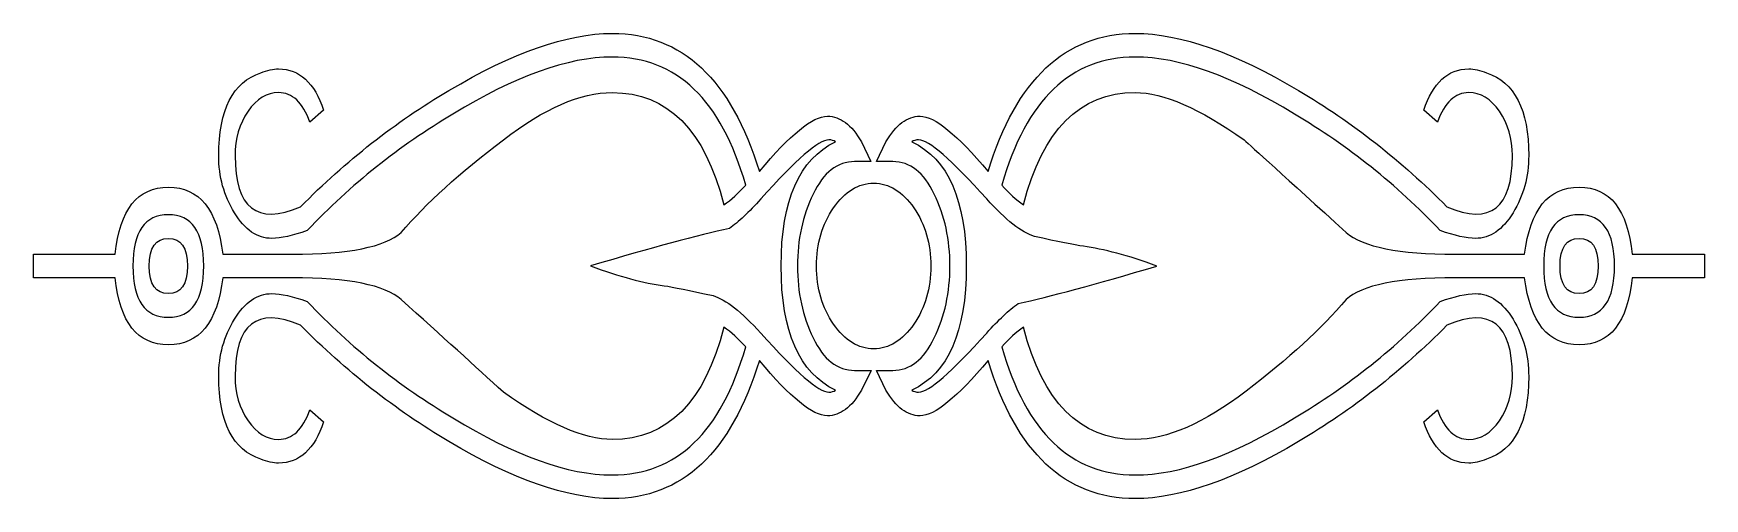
# Model space of a CAD drawing. Header units: centimetres. Extents: x -10.4 to 10.4, y -2.9 to 2.9.
import ezdxf

# ---------------------------------------------------------------- set-up
doc = ezdxf.new("R2010")
doc.units = ezdxf.units.CM
doc.header["$MEASUREMENT"] = 0
doc.layers.add('Camada 1', color=7, linetype='Continuous')

msp = doc.modelspace()

# ---------------------------------------------------------------- linework, layer by layer
at = {"layer": 'Camada 1'}
for points, knots in [([(-0.69406, -0.89325), (-0.82381, -0.62404), (-0.88858, -0.32654), (-0.88858, 0.00001), (-0.88858, 0.00001), (-0.88858, 0.32616), (-0.82381, 0.62406), (-0.69406, 0.89324), (-0.69406, 0.89324), (-0.56455, 1.16248), (-0.39254, 1.29705), (-0.17818, 1.29705), (-0.17818, 1.29705), (-0.17818, 1.29705), (0.02482, 1.29705), (0.02482, 1.29705), (0.02482, 1.29705), (0.02482, 1.29705), (-0.09358, 1.54179), (-0.09358, 1.54179), (-0.09358, 1.54179), (-0.21783, 1.75364), (-0.35867, 1.85993), (-0.51644, 1.85993), (-0.51644, 1.85993), (-0.69697, 1.85993), (-0.97896, 1.63125), (-1.36213, 1.17471), (-1.36213, 1.17471), (-1.7118, 2.31647), (-2.32069, 2.88776), (-3.18889, 2.88776), (-3.18889, 2.88776), (-3.75288, 2.88776), (-4.42942, 2.65106), (-5.21856, 2.17807), (-5.21856, 2.17807), (-5.88404, 1.78649), (-6.49846, 1.30508), (-7.06218, 0.73419), (-7.06218, 0.73419), (-7.60344, 0.50554), (-7.87408, 0.71776), (-7.87408, 1.37049), (-7.87408, 1.37049), (-7.87408, 1.58232), (-7.82069, 1.76586), (-7.7134, 1.92114), (-7.7134, 1.92114), (-7.60638, 2.07597), (-7.47953, 2.1536), (-7.33285, 2.1536), (-7.33285, 2.1536), (-7.16368, 2.1536), (-7.03419, 2.03126), (-6.94383, 1.78652), (-6.94383, 1.78652), (-6.94383, 1.78652), (-6.77468, 1.93336), (-6.77468, 1.93336), (-6.77468, 1.93336), (-6.88755, 2.276), (-7.07358, 2.44729), (-7.33284, 2.44729), (-7.33284, 2.44729), (-7.40052, 2.44729), (-7.47394, 2.43089), (-7.55271, 2.39834), (-7.55271, 2.39834), (-7.90236, 2.28401), (-8.07703, 1.9414), (-8.07703, 1.37049), (-8.07703, 1.37049), (-8.07703, 1.10932), (-8.01229, 0.87265), (-7.88251, 0.66077), (-7.88251, 0.66077), (-7.75302, 0.44855), (-7.5979, 0.34266), (-7.4174, 0.34266), (-7.4174, 0.34266), (-7.30482, 0.34266), (-7.15813, 0.37515), (-6.97764, 0.44056), (-6.97764, 0.44056), (-6.43638, 1.01148), (-5.83332, 1.49283), (-5.16786, 1.88442), (-5.16786, 1.88442), (-4.40111, 2.3574), (-3.74147, 2.59407), (-3.18889, 2.59407), (-3.18889, 2.59407), (-2.38834, 2.59407), (-1.83573, 2.06371), (-1.5313, 1.00337), (-1.5313, 1.00337), (-1.62171, 0.9055), (-1.71183, 0.82364), (-1.80194, 0.75866), (-1.80194, 0.75866), (-2.03872, 1.68862), (-2.50123, 2.15357), (-3.18889, 2.15357), (-3.18889, 2.15357), (-3.5837, 2.15357), (-4.03458, 1.9578), (-4.542, 1.56622), (-4.542, 1.56622), (-5.08326, 1.15823), (-5.50609, 0.77469), (-5.81057, 0.41605), (-5.81057, 0.41605), (-6.01353, 0.23632), (-6.46467, 0.14681), (-7.16368, 0.14681), (-7.16368, 0.14681), (-7.16368, 0.14681), (-8.02627, 0.1468), (-8.02627, 0.1468), (-8.02627, 0.1468), (-8.09395, 0.70129), (-8.31961, 0.97889), (-8.70281, 0.97889), (-8.70281, 0.97889), (-9.0863, 0.97889), (-9.30617, 0.70126), (-9.36247, 0.1468), (-9.36247, 0.1468), (-9.36247, 0.1468), (-10.37897, 0.1468), (-10.37897, 0.1468), (-10.37897, 0.1468), (-10.37897, 0.1468), (-10.37897, -0.14686), (-10.37897, -0.14686), (-10.37897, -0.14686), (-10.37897, -0.14686), (-9.36247, -0.14686), (-9.36247, -0.14686), (-9.36247, -0.14686), (-9.30619, -0.70172), (-9.0863, -0.9789), (-8.70281, -0.9789), (-8.70281, -0.9789), (-8.31961, -0.9789), (-8.09392, -0.7017), (-8.02627, -0.14686), (-8.02627, -0.14686), (-8.02627, -0.14686), (-7.16362, -0.14686), (-7.16362, -0.14686), (-7.16362, -0.14686), (-6.46462, -0.14686), (-6.0135, -0.23671), (-5.81051, -0.41605), (-5.81051, -0.41605), (-5.30309, -0.87301), (-4.88023, -1.2565), (-4.54194, -1.56625), (-4.54194, -1.56625), (-3.9896, -1.95778), (-3.53848, -2.15365), (-3.18883, -2.15365), (-3.18883, -2.15365), (-2.50115, -2.15365), (-2.03866, -1.68867), (-1.80188, -0.75863), (-1.80188, -0.75863), (-1.71176, -0.82404), (-1.62162, -0.90547), (-1.53124, -1.00337), (-1.53124, -1.00337), (-1.8357, -2.06408), (-2.3883, -2.59407), (-3.18883, -2.59407), (-3.18883, -2.59407), (-3.74144, -2.59407), (-4.40107, -2.35777), (-5.16775, -1.88438), (-5.16775, -1.88438), (-5.8332, -1.49282), (-6.43627, -1.01181), (-6.97753, -0.44055), (-6.97753, -0.44055), (-7.15803, -0.37552), (-7.30471, -0.34263), (-7.41729, -0.34263), (-7.41729, -0.34263), (-7.59779, -0.34263), (-7.75291, -0.44894), (-7.8824, -0.66074), (-7.8824, -0.66074), (-8.01218, -0.87299), (-8.07692, -1.10971), (-8.07692, -1.37048), (-8.07692, -1.37048), (-8.07692, -1.94174), (-7.90222, -2.2844), (-7.5526, -2.39831), (-7.5526, -2.39831), (-7.47383, -2.43117), (-7.40041, -2.44726), (-7.33273, -2.44726), (-7.33273, -2.44726), (-7.07346, -2.44726), (-6.88741, -2.27597), (-6.77456, -1.93333), (-6.77456, -1.93333), (-6.77456, -1.93333), (-6.94371, -1.78651), (-6.94371, -1.78651), (-6.94371, -1.78651), (-7.03409, -2.03122), (-7.16358, -2.15365), (-7.33273, -2.15365), (-7.33273, -2.15365), (-7.47941, -2.15365), (-7.60626, -2.07639), (-7.71328, -1.92111), (-7.71328, -1.92111), (-7.82059, -1.76628), (-7.87396, -1.58268), (-7.87396, -1.37049), (-7.87396, -1.37049), (-7.87396, -0.71811), (-7.60332, -0.50588), (-7.06206, -0.73417), (-7.06206, -0.73417), (-6.49834, -1.30546), (-5.88392, -1.7865), (-5.21844, -2.17805), (-5.21844, -2.17805), (-4.42929, -2.6515), (-3.75275, -2.88774), (-3.18877, -2.88774), (-3.18877, -2.88774), (-2.32059, -2.88774), (-1.71168, -2.31682), (-1.36203, -1.17467), (-1.36203, -1.17467), (-0.97886, -1.63163), (-0.69684, -1.85989), (-0.51634, -1.85989), (-0.51634, -1.85989), (-0.35854, -1.85989), (-0.21773, -1.75403), (-0.09348, -1.54175), (-0.09348, -1.54175), (-0.09348, -1.54175), (0.02492, -1.29704), (0.02492, -1.29704), (0.02492, -1.29704), (0.02492, -1.29704), (-0.17809, -1.29703), (-0.17809, -1.29703), (-0.17809, -1.29703), (-0.39254, -1.29705), (-0.56454, -1.16246), (-0.69406, -0.89325)], [0, 0, 0, 0, 0.01515152, 0.01515152, 0.01515152, 0.01515152, 0.03030303, 0.03030303, 0.03030303, 0.03030303, 0.04545455, 0.04545455, 0.04545455, 0.04545455, 0.06060606, 0.06060606, 0.06060606, 0.06060606, 0.07575758, 0.07575758, 0.07575758, 0.07575758, 0.09090909, 0.09090909, 0.09090909, 0.09090909, 0.10606061, 0.10606061, 0.10606061, 0.10606061, 0.12121212, 0.12121212, 0.12121212, 0.12121212, 0.13636364, 0.13636364, 0.13636364, 0.13636364, 0.15151515, 0.15151515, 0.15151515, 0.15151515, 0.16666667, 0.16666667, 0.16666667, 0.16666667, 0.18181818, 0.18181818, 0.18181818, 0.18181818, 0.1969697, 0.1969697, 0.1969697, 0.1969697, 0.21212121, 0.21212121, 0.21212121, 0.21212121, 0.22727273, 0.22727273, 0.22727273, 0.22727273, 0.24242424, 0.24242424, 0.24242424, 0.24242424, 0.25757576, 0.25757576, 0.25757576, 0.25757576, 0.27272727, 0.27272727, 0.27272727, 0.27272727, 0.28787879, 0.28787879, 0.28787879, 0.28787879, 0.3030303, 0.3030303, 0.3030303, 0.3030303, 0.31818182, 0.31818182, 0.31818182, 0.31818182, 0.33333333, 0.33333333, 0.33333333, 0.33333333, 0.34848485, 0.34848485, 0.34848485, 0.34848485, 0.36363636, 0.36363636, 0.36363636, 0.36363636, 0.37878788, 0.37878788, 0.37878788, 0.37878788, 0.39393939, 0.39393939, 0.39393939, 0.39393939, 0.40909091, 0.40909091, 0.40909091, 0.40909091, 0.42424242, 0.42424242, 0.42424242, 0.42424242, 0.43939394, 0.43939394, 0.43939394, 0.43939394, 0.45454545, 0.45454545, 0.45454545, 0.45454545, 0.46969697, 0.46969697, 0.46969697, 0.46969697, 0.48484848, 0.48484848, 0.48484848, 0.48484848, 0.5, 0.5, 0.5, 0.5, 0.51515152, 0.51515152, 0.51515152, 0.51515152, 0.53030303, 0.53030303, 0.53030303, 0.53030303, 0.54545455, 0.54545455, 0.54545455, 0.54545455, 0.56060606, 0.56060606, 0.56060606, 0.56060606, 0.57575758, 0.57575758, 0.57575758, 0.57575758, 0.59090909, 0.59090909, 0.59090909, 0.59090909, 0.60606061, 0.60606061, 0.60606061, 0.60606061, 0.62121212, 0.62121212, 0.62121212, 0.62121212, 0.63636364, 0.63636364, 0.63636364, 0.63636364, 0.65151515, 0.65151515, 0.65151515, 0.65151515, 0.66666667, 0.66666667, 0.66666667, 0.66666667, 0.68181818, 0.68181818, 0.68181818, 0.68181818, 0.6969697, 0.6969697, 0.6969697, 0.6969697, 0.71212121, 0.71212121, 0.71212121, 0.71212121, 0.72727273, 0.72727273, 0.72727273, 0.72727273, 0.74242424, 0.74242424, 0.74242424, 0.74242424, 0.75757576, 0.75757576, 0.75757576, 0.75757576, 0.77272727, 0.77272727, 0.77272727, 0.77272727, 0.78787879, 0.78787879, 0.78787879, 0.78787879, 0.8030303, 0.8030303, 0.8030303, 0.8030303, 0.81818182, 0.81818182, 0.81818182, 0.81818182, 0.83333333, 0.83333333, 0.83333333, 0.83333333, 0.84848485, 0.84848485, 0.84848485, 0.84848485, 0.86363636, 0.86363636, 0.86363636, 0.86363636, 0.87878788, 0.87878788, 0.87878788, 0.87878788, 0.89393939, 0.89393939, 0.89393939, 0.89393939, 0.90909091, 0.90909091, 0.90909091, 0.90909091, 0.92424242, 0.92424242, 0.92424242, 0.92424242, 0.93939394, 0.93939394, 0.93939394, 0.93939394, 0.95454545, 0.95454545, 0.95454545, 0.95454545, 0.96969697, 0.96969697, 0.96969697, 0.96969697, 1, 1, 1, 1]), ([(10.37786, 0.14683), (10.37786, 0.14683), (9.47976, 0.14683), (9.47976, 0.14683), (9.47976, 0.14683), (9.42319, 0.70132), (9.20335, 0.97892), (8.8201, 0.97892), (8.8201, 0.97892), (8.43664, 0.97892), (8.21124, 0.70129), (8.14356, 0.14683), (8.14356, 0.14683), (8.14356, 0.14683), (7.28099, 0.14683), (7.28099, 0.14683), (7.28099, 0.14683), (6.58164, 0.14683), (6.13077, 0.23631), (5.92781, 0.41607), (5.92781, 0.41607), (5.17221, 1.10126), (4.74936, 1.4844), (4.65924, 1.56624), (4.65924, 1.56624), (4.10668, 1.9578), (3.65552, 2.15359), (3.30613, 2.15359), (3.30613, 2.15359), (2.61821, 2.15359), (2.15601, 1.68864), (1.91916, 0.75868), (1.91916, 0.75868), (1.82878, 0.82366), (1.73871, 0.90552), (1.64854, 1.00339), (1.64854, 1.00339), (1.95305, 2.06371), (2.50542, 2.59407), (3.30613, 2.59407), (3.30613, 2.59407), (3.85847, 2.59407), (4.51816, 2.3574), (5.28508, 1.88438), (5.28508, 1.88438), (5.95032, 1.4928), (6.5536, 1.01144), (7.09488, 0.44052), (7.09488, 0.44052), (7.27511, 0.37511), (7.42177, 0.34262), (7.53459, 0.34262), (7.53459, 0.34262), (7.71485, 0.34262), (7.87, 0.44853), (7.99978, 0.66073), (7.99978, 0.66073), (8.12927, 0.87258), (8.19425, 1.10928), (8.19425, 1.37045), (8.19425, 1.37045), (8.19425, 1.94137), (8.01933, 2.28398), (7.66995, 2.3983), (7.66995, 2.3983), (7.59097, 2.43082), (7.51774, 2.44725), (7.45005, 2.44725), (7.45005, 2.44725), (7.19055, 2.44725), (7.00449, 2.27596), (6.89189, 1.93332), (6.89189, 1.93332), (6.89189, 1.93332), (7.06101, 1.78648), (7.06101, 1.78648), (7.06101, 1.78648), (7.15115, 2.03122), (7.28096, 2.15356), (7.45005, 2.15356), (7.45005, 2.15356), (7.5965, 2.15356), (7.72331, 2.07593), (7.8306, 1.9211), (7.8306, 1.9211), (7.93762, 1.76584), (7.99128, 1.5823), (7.99128, 1.37045), (7.99128, 1.37045), (7.99128, 0.71775), (7.72066, 0.5055), (7.17943, 0.73415), (7.17943, 0.73415), (6.61547, 1.30504), (6.001, 1.78645), (5.33579, 2.17803), (5.33579, 2.17803), (4.54639, 2.65106), (3.86988, 2.88776), (3.30613, 2.88776), (3.30613, 2.88776), (2.43771, 2.88776), (1.82878, 2.31647), (1.47945, 1.17469), (1.47945, 1.17469), (1.09596, 1.63123), (0.81397, 1.85991), (0.63371, 1.85991), (0.63371, 1.85991), (0.47567, 1.85991), (0.33478, 1.75363), (0.21088, 1.54177), (0.21088, 1.54177), (0.21088, 1.54177), (0.09251, 1.29703), (0.09251, 1.29703), (0.09251, 1.29703), (0.09251, 1.29703), (0.29549, 1.29703), (0.29549, 1.29703), (0.29549, 1.29703), (0.50954, 1.29703), (0.68154, 1.16249), (0.81137, 0.89322), (0.81137, 0.89322), (0.9408, 0.62403), (1.00581, 0.32614), (1.00581, -0.00001), (1.00581, -0.00001), (1.00581, -0.32653), (0.9408, -0.62406), (0.81137, -0.89327), (0.81137, -0.89327), (0.68154, -1.16246), (0.50953, -1.29705), (0.29549, -1.29705), (0.29549, -1.29705), (0.29549, -1.29705), (0.0925, -1.29705), (0.0925, -1.29705), (0.0925, -1.29705), (0.0925, -1.29705), (0.21087, -1.54176), (0.21087, -1.54176), (0.21087, -1.54176), (0.3348, -1.75404), (0.47569, -1.8599), (0.6337, -1.8599), (0.6337, -1.8599), (0.81396, -1.8599), (1.09595, -1.63164), (1.47944, -1.17468), (1.47944, -1.17468), (1.82877, -2.31683), (2.43771, -2.88775), (3.30612, -2.88775), (3.30612, -2.88775), (3.86987, -2.88775), (4.54638, -2.65148), (5.33582, -2.17806), (5.33582, -2.17806), (6.00104, -1.7865), (6.61548, -1.30546), (7.17946, -0.73418), (7.17946, -0.73418), (7.72069, -0.5059), (7.99131, -0.71812), (7.99131, -1.3705), (7.99131, -1.3705), (7.99131, -1.5827), (7.93765, -1.76629), (7.83063, -1.92112), (7.83063, -1.92112), (7.72334, -2.0764), (7.59653, -2.15366), (7.45008, -2.15366), (7.45008, -2.15366), (7.28098, -2.15366), (7.15118, -2.03124), (7.06104, -1.78652), (7.06104, -1.78652), (7.06104, -1.78652), (6.89192, -1.93334), (6.89192, -1.93334), (6.89192, -1.93334), (7.00453, -2.27598), (7.19058, -2.44727), (7.45009, -2.44727), (7.45009, -2.44727), (7.51777, -2.44727), (7.59098, -2.43121), (7.66999, -2.39832), (7.66999, -2.39832), (8.01937, -2.28442), (8.19429, -1.94175), (8.19429, -1.37049), (8.19429, -1.37049), (8.19429, -1.10972), (8.12931, -0.87299), (7.99982, -0.66075), (7.99982, -0.66075), (7.87004, -0.44895), (7.71489, -0.34264), (7.53463, -0.34264), (7.53463, -0.34264), (7.42181, -0.34264), (7.27513, -0.37553), (7.09492, -0.44056), (7.09492, -0.44056), (6.55364, -1.01182), (5.95033, -1.49283), (5.28512, -1.88439), (5.28512, -1.88439), (4.5182, -2.35781), (3.85851, -2.59408), (3.30617, -2.59408), (3.30617, -2.59408), (2.50544, -2.59408), (1.95306, -2.06412), (1.64861, -1.00338), (1.64861, -1.00338), (1.73875, -0.90548), (1.82884, -0.82402), (1.91923, -0.75864), (1.91923, -0.75864), (2.15609, -1.68865), (2.61829, -2.15366), (3.3062, -2.15366), (3.3062, -2.15366), (3.7008, -2.15366), (4.16038, -1.95398), (4.68471, -1.55403), (4.68471, -1.55403), (5.20903, -1.15443), (5.62343, -0.77512), (5.92788, -0.41606), (5.92788, -0.41606), (6.11946, -0.23673), (6.57066, -0.14687), (7.28107, -0.14687), (7.28107, -0.14687), (7.28107, -0.14687), (8.14361, -0.14688), (8.14361, -0.14688), (8.14361, -0.14688), (8.21132, -0.70174), (8.43669, -0.97892), (8.82015, -0.97892), (8.82015, -0.97892), (9.20337, -0.97892), (9.42324, -0.70172), (9.47981, -0.14688), (9.47981, -0.14688), (9.47981, -0.14688), (10.37902, -0.14688), (10.37902, -0.14688), (10.37902, -0.14688), (10.37828, -0.0487), (10.3777, 0.0492), (10.37786, 0.14683)], [0, 0, 0, 0, 0.01515152, 0.01515152, 0.01515152, 0.01515152, 0.03030303, 0.03030303, 0.03030303, 0.03030303, 0.04545455, 0.04545455, 0.04545455, 0.04545455, 0.06060606, 0.06060606, 0.06060606, 0.06060606, 0.07575758, 0.07575758, 0.07575758, 0.07575758, 0.09090909, 0.09090909, 0.09090909, 0.09090909, 0.10606061, 0.10606061, 0.10606061, 0.10606061, 0.12121212, 0.12121212, 0.12121212, 0.12121212, 0.13636364, 0.13636364, 0.13636364, 0.13636364, 0.15151515, 0.15151515, 0.15151515, 0.15151515, 0.16666667, 0.16666667, 0.16666667, 0.16666667, 0.18181818, 0.18181818, 0.18181818, 0.18181818, 0.1969697, 0.1969697, 0.1969697, 0.1969697, 0.21212121, 0.21212121, 0.21212121, 0.21212121, 0.22727273, 0.22727273, 0.22727273, 0.22727273, 0.24242424, 0.24242424, 0.24242424, 0.24242424, 0.25757576, 0.25757576, 0.25757576, 0.25757576, 0.27272727, 0.27272727, 0.27272727, 0.27272727, 0.28787879, 0.28787879, 0.28787879, 0.28787879, 0.3030303, 0.3030303, 0.3030303, 0.3030303, 0.31818182, 0.31818182, 0.31818182, 0.31818182, 0.33333333, 0.33333333, 0.33333333, 0.33333333, 0.34848485, 0.34848485, 0.34848485, 0.34848485, 0.36363636, 0.36363636, 0.36363636, 0.36363636, 0.37878788, 0.37878788, 0.37878788, 0.37878788, 0.39393939, 0.39393939, 0.39393939, 0.39393939, 0.40909091, 0.40909091, 0.40909091, 0.40909091, 0.42424242, 0.42424242, 0.42424242, 0.42424242, 0.43939394, 0.43939394, 0.43939394, 0.43939394, 0.45454545, 0.45454545, 0.45454545, 0.45454545, 0.46969697, 0.46969697, 0.46969697, 0.46969697, 0.48484848, 0.48484848, 0.48484848, 0.48484848, 0.5, 0.5, 0.5, 0.5, 0.51515152, 0.51515152, 0.51515152, 0.51515152, 0.53030303, 0.53030303, 0.53030303, 0.53030303, 0.54545455, 0.54545455, 0.54545455, 0.54545455, 0.56060606, 0.56060606, 0.56060606, 0.56060606, 0.57575758, 0.57575758, 0.57575758, 0.57575758, 0.59090909, 0.59090909, 0.59090909, 0.59090909, 0.60606061, 0.60606061, 0.60606061, 0.60606061, 0.62121212, 0.62121212, 0.62121212, 0.62121212, 0.63636364, 0.63636364, 0.63636364, 0.63636364, 0.65151515, 0.65151515, 0.65151515, 0.65151515, 0.66666667, 0.66666667, 0.66666667, 0.66666667, 0.68181818, 0.68181818, 0.68181818, 0.68181818, 0.6969697, 0.6969697, 0.6969697, 0.6969697, 0.71212121, 0.71212121, 0.71212121, 0.71212121, 0.72727273, 0.72727273, 0.72727273, 0.72727273, 0.74242424, 0.74242424, 0.74242424, 0.74242424, 0.75757576, 0.75757576, 0.75757576, 0.75757576, 0.77272727, 0.77272727, 0.77272727, 0.77272727, 0.78787879, 0.78787879, 0.78787879, 0.78787879, 0.8030303, 0.8030303, 0.8030303, 0.8030303, 0.81818182, 0.81818182, 0.81818182, 0.81818182, 0.83333333, 0.83333333, 0.83333333, 0.83333333, 0.84848485, 0.84848485, 0.84848485, 0.84848485, 0.86363636, 0.86363636, 0.86363636, 0.86363636, 0.87878788, 0.87878788, 0.87878788, 0.87878788, 0.89393939, 0.89393939, 0.89393939, 0.89393939, 0.90909091, 0.90909091, 0.90909091, 0.90909091, 0.92424242, 0.92424242, 0.92424242, 0.92424242, 0.93939394, 0.93939394, 0.93939394, 0.93939394, 0.95454545, 0.95454545, 0.95454545, 0.95454545, 0.96969697, 0.96969697, 0.96969697, 0.96969697, 1, 1, 1, 1]), ([(-0.49953, -1.56621), (-0.62373, -1.56621), (-0.90545, -1.3215), (-1.34522, -0.83204), (-1.34522, -0.83204), (-1.582, -0.57124), (-1.77943, -0.41601), (-1.93723, -0.36709), (-1.93723, -0.36709), (-2.23055, -0.30206), (-2.43354, -0.26118), (-2.54614, -0.24469), (-2.54614, -0.24469), (-2.79427, -0.21217), (-3.09875, -0.13076), (-3.45948, 0.00002), (-3.45948, 0.00002), (-2.6928, 0.22828), (-2.1177, 0.38316), (-1.73424, 0.465), (-1.73424, 0.465), (-1.62166, 0.54644), (-1.49191, 0.66878), (-1.34522, 0.83211), (-1.34522, 0.83211), (-0.90543, 1.32154), (-0.6237, 1.56625), (-0.49953, 1.56625), (-0.49953, 1.56625), (-0.46572, 1.56625), (-0.4377, 1.55786), (-0.41497, 1.5418), (-0.41497, 1.5418), (-0.86606, 1.32958), (-1.09154, 0.81565), (-1.09154, 0.00005), (-1.09154, 0.00005), (-1.09154, -0.81598), (-0.86609, -1.32985), (-0.41497, -1.5417), (-0.41497, -1.5417), (-0.43773, -1.55822), (-0.46572, -1.56621), (-0.49953, -1.56621)], [0, 0, 0, 0, 0.08333333, 0.08333333, 0.08333333, 0.08333333, 0.16666667, 0.16666667, 0.16666667, 0.16666667, 0.25, 0.25, 0.25, 0.25, 0.33333333, 0.33333333, 0.33333333, 0.33333333, 0.41666667, 0.41666667, 0.41666667, 0.41666667, 0.5, 0.5, 0.5, 0.5, 0.58333333, 0.58333333, 0.58333333, 0.58333333, 0.66666667, 0.66666667, 0.66666667, 0.66666667, 0.75, 0.75, 0.75, 0.75, 0.83333333, 0.83333333, 0.83333333, 0.83333333, 1, 1, 1, 1]), ([(1.85155, -0.46497), (1.73871, -0.54681), (1.60893, -0.66918), (1.46248, -0.83208), (1.46248, -0.83208), (1.02277, -1.32153), (0.74078, -1.56625), (0.61682, -1.56625), (0.61682, -1.56625), (0.58301, -1.56625), (0.55475, -1.55823), (0.53223, -1.54178), (0.53223, -1.54178), (0.98313, -1.32993), (1.20877, -0.81605), (1.20877, -0.00003), (1.20877, -0.00003), (1.20877, 0.81557), (0.98313, 1.3295), (0.53223, 1.54172), (0.53223, 1.54172), (0.55477, 1.55778), (0.583, 1.56617), (0.61682, 1.56617), (0.61682, 1.56617), (0.74078, 1.56617), (1.02277, 1.32143), (1.46248, 0.83203), (1.46248, 0.83203), (1.69934, 0.57086), (1.89648, 0.416), (2.05451, 0.36702), (2.05451, 0.36702), (2.34756, 0.30161), (2.55055, 0.26071), (2.66345, 0.24468), (2.66345, 0.24468), (2.91129, 0.21179), (3.21574, 0.13033), (3.57677, -0.00006), (3.57677, -0.00006), (2.80982, -0.22867), (2.23472, -0.38353), (1.85155, -0.46497)], [0, 0, 0, 0, 0.08333333, 0.08333333, 0.08333333, 0.08333333, 0.16666667, 0.16666667, 0.16666667, 0.16666667, 0.25, 0.25, 0.25, 0.25, 0.33333333, 0.33333333, 0.33333333, 0.33333333, 0.41666667, 0.41666667, 0.41666667, 0.41666667, 0.5, 0.5, 0.5, 0.5, 0.58333333, 0.58333333, 0.58333333, 0.58333333, 0.66666667, 0.66666667, 0.66666667, 0.66666667, 0.75, 0.75, 0.75, 0.75, 0.83333333, 0.83333333, 0.83333333, 0.83333333, 1, 1, 1, 1]), ([(0.76906, -0.00001), (0.76906, 0.27725), (0.69844, 0.51773), (0.55763, 0.72193), (0.55763, 0.72193), (0.4165, 0.92571), (0.25029, 1.02784), (0.05868, 1.02784), (0.05868, 1.02784), (-0.13322, 1.02784), (-0.29943, 0.92574), (-0.44032, 0.72193), (-0.44032, 0.72193), (-0.58142, 0.51772), (-0.65172, 0.27722), (-0.65172, -0.00001), (-0.65172, -0.00001), (-0.65172, -0.27761), (-0.58142, -0.51814), (-0.44032, -0.72193), (-0.44032, -0.72193), (-0.29943, -0.92614), (-0.13322, -1.02781), (0.05868, -1.02781), (0.05868, -1.02781), (0.25029, -1.02781), (0.4165, -0.92613), (0.55763, -0.72193), (0.55763, -0.72193), (0.69845, -0.51815), (0.76906, -0.27761), (0.76906, -0.00001)], [0, 0, 0, 0, 0.11111111, 0.11111111, 0.11111111, 0.11111111, 0.22222222, 0.22222222, 0.22222222, 0.22222222, 0.33333333, 0.33333333, 0.33333333, 0.33333333, 0.44444444, 0.44444444, 0.44444444, 0.44444444, 0.55555556, 0.55555556, 0.55555556, 0.55555556, 0.66666667, 0.66666667, 0.66666667, 0.66666667, 0.77777778, 0.77777778, 0.77777778, 0.77777778, 1, 1, 1, 1]), ([(-8.70281, -0.63628), (-8.99618, -0.63628), (-9.14257, -0.42443), (-9.14257, 0.00002), (-9.14257, 0.00002), (-9.14257, 0.42409), (-8.99618, 0.63629), (-8.70281, 0.63629), (-8.70281, 0.63629), (-8.40973, 0.63629), (-8.26305, 0.42409), (-8.26305, 0.00002), (-8.26305, 0.00002), (-8.26307, -0.42446), (-8.40975, -0.63628), (-8.70281, -0.63628)], [0, 0, 0, 0, 0.2, 0.2, 0.2, 0.2, 0.4, 0.4, 0.4, 0.4, 0.6, 0.6, 0.6, 0.6, 1, 1, 1, 1]), ([(8.8201, -0.63628), (8.52676, -0.63628), (8.38036, -0.42443), (8.38036, 0.00002), (8.38036, 0.00002), (8.38036, 0.42409), (8.52675, 0.63629), (8.8201, 0.63629), (8.8201, 0.63629), (9.11321, 0.63629), (9.25989, 0.42409), (9.25989, 0.00002), (9.25989, 0.00002), (9.25989, -0.42446), (9.1132, -0.63628), (8.8201, -0.63628)], [0, 0, 0, 0, 0.2, 0.2, 0.2, 0.2, 0.4, 0.4, 0.4, 0.4, 0.6, 0.6, 0.6, 0.6, 1, 1, 1, 1]), ([(-8.70281, 0.34262), (-8.86085, 0.34262), (-8.93959, 0.22827), (-8.93959, -0.00002), (-8.93959, -0.00002), (-8.93959, -0.2287), (-8.86085, -0.34263), (-8.70281, -0.34263), (-8.70281, -0.34263), (-8.54504, -0.34263), (-8.46603, -0.2287), (-8.46603, -0.00002), (-8.46603, -0.00002), (-8.46603, 0.22827), (-8.54506, 0.34262), (-8.70281, 0.34262)], [0, 0, 0, 0, 0.2, 0.2, 0.2, 0.2, 0.4, 0.4, 0.4, 0.4, 0.6, 0.6, 0.6, 0.6, 1, 1, 1, 1]), ([(8.8201, 0.34262), (8.66206, 0.34262), (8.58332, 0.22827), (8.58332, -0.00002), (8.58332, -0.00002), (8.58332, -0.2287), (8.66209, -0.34263), (8.8201, -0.34263), (8.8201, -0.34263), (8.97792, -0.34263), (9.0569, -0.2287), (9.0569, -0.00002), (9.0569, -0.00002), (9.0569, 0.22827), (8.97792, 0.34262), (8.8201, 0.34262)], [0, 0, 0, 0, 0.2, 0.2, 0.2, 0.2, 0.4, 0.4, 0.4, 0.4, 0.6, 0.6, 0.6, 0.6, 1, 1, 1, 1])]:
    msp.add_open_spline(points, degree=3, knots=knots, dxfattribs=at)

doc.saveas('drawing.dxf')
